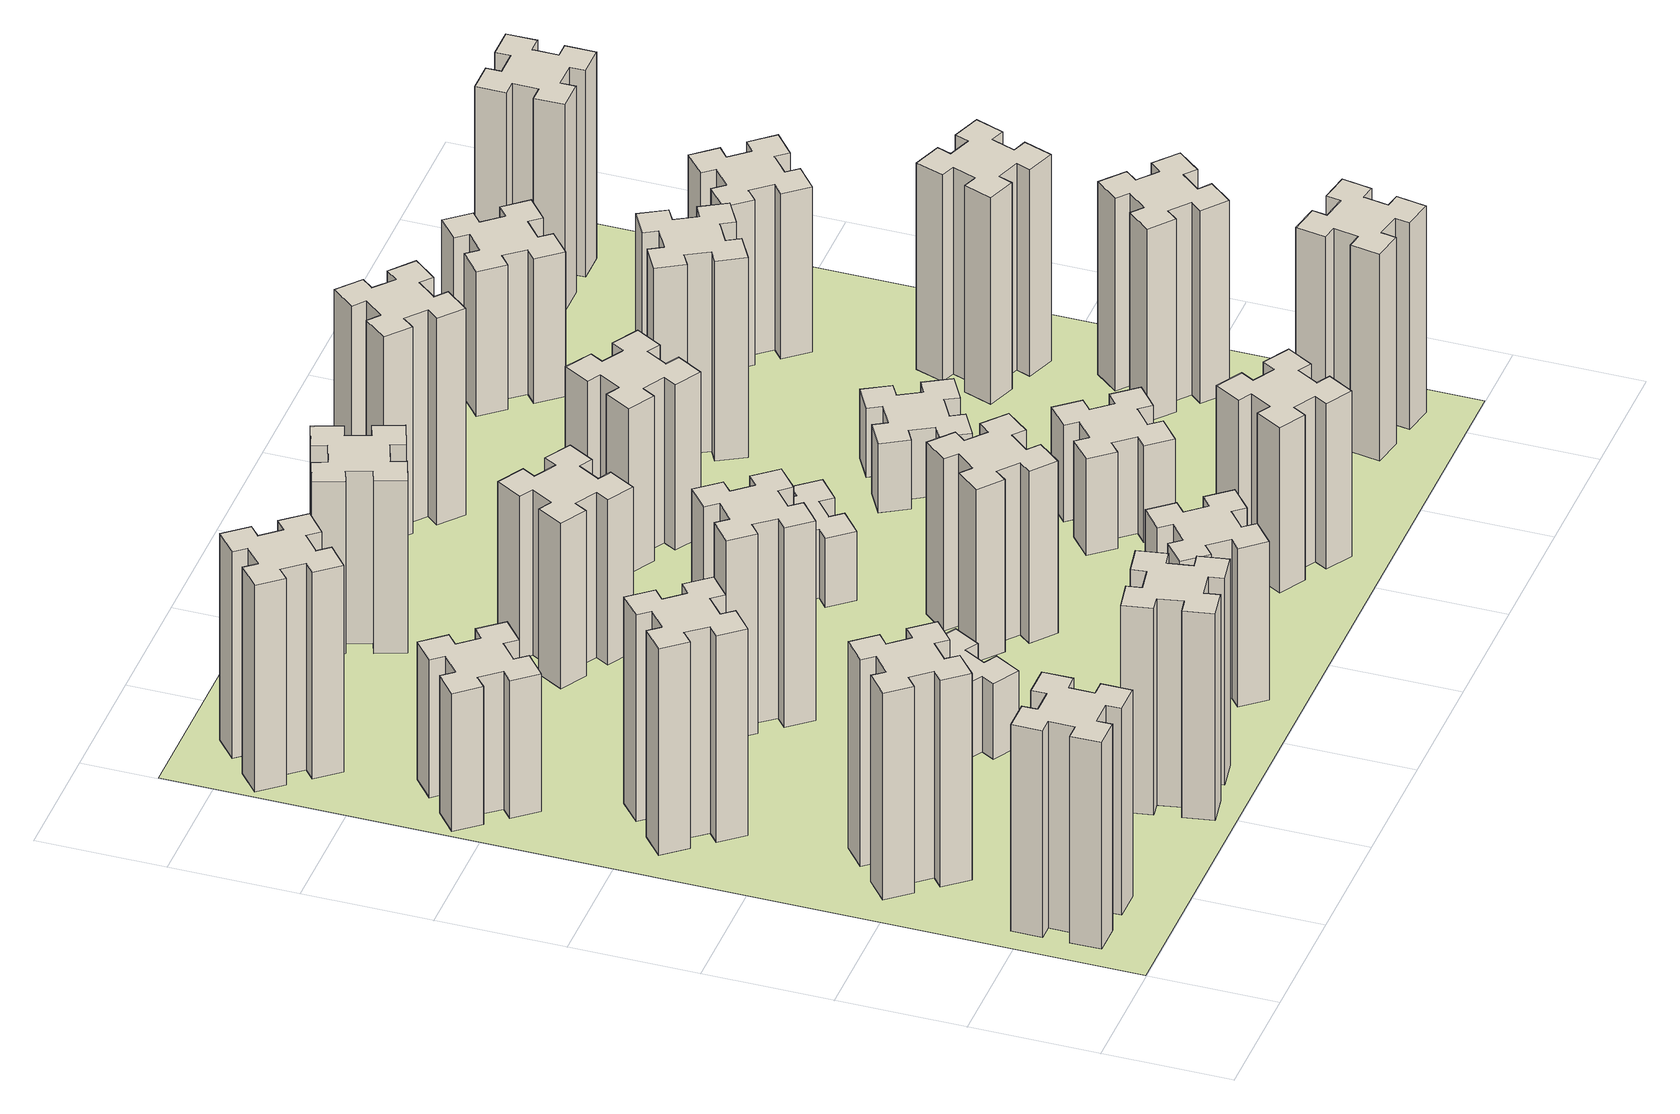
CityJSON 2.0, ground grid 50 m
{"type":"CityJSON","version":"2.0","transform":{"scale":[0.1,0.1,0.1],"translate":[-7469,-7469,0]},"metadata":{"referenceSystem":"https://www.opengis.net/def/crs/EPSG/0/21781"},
"CityObjects":{
"building1":{"type":"Building","attributes":{"class":"1000","function":"1000","usage":"1000","yearOfConstruction":2016,"roofType":"1000","measuredHeight":90,"storeysAboveGround":30,"storeysBelowGround":0},"geometry":[{"type":"Solid","lod":"1","boundaries":[[[[0,1,2,3,4,5,6,7,8,9,10,11,12,13,14,15,16,17,18,19]],[[17,16,20,21]],[[16,15,22,20]],[[15,14,23,22]],[[14,13,24,23]],[[13,12,25,24]],[[12,11,26,25]],[[11,10,27,26]],[[10,9,28,27]],[[9,8,29,28]],[[8,7,30,29]],[[7,6,31,30]],[[6,5,32,31]],[[5,4,33,32]],[[4,3,34,33]],[[3,2,35,34]],[[2,1,36,35]],[[1,0,37,36]],[[0,19,38,37]],[[19,18,39,38]],[[18,17,21,39]],[[24,25,26,27,28,29,30,31,32,33,34,35,36,37,38,39,21,20,22,23]]]]}]},
"building2":{"type":"Building","attributes":{"class":"1000","function":"1000","usage":"1000","yearOfConstruction":2016,"roofType":"1000","measuredHeight":90,"storeysAboveGround":30,"storeysBelowGround":0},"geometry":[{"type":"Solid","lod":"1","boundaries":[[[[40,41,42,43,44,45,46,47,48,49,50,51,52,53,54,55,56,57,58,59]],[[57,56,60,61]],[[56,55,62,60]],[[55,54,63,62]],[[54,53,64,63]],[[53,52,65,64]],[[52,51,66,65]],[[51,50,67,66]],[[50,49,68,67]],[[49,48,69,68]],[[48,47,70,69]],[[47,46,71,70]],[[46,45,72,71]],[[45,44,73,72]],[[44,43,74,73]],[[43,42,75,74]],[[42,41,76,75]],[[41,40,77,76]],[[40,59,78,77]],[[59,58,79,78]],[[58,57,61,79]],[[64,65,66,67,68,69,70,71,72,73,74,75,76,77,78,79,61,60,62,63]]]]}]},
"building3":{"type":"Building","attributes":{"class":"1000","function":"1000","usage":"1000","yearOfConstruction":2016,"roofType":"1000","measuredHeight":90,"storeysAboveGround":30,"storeysBelowGround":0},"geometry":[{"type":"Solid","lod":"1","boundaries":[[[[80,81,82,83,84,85,86,87,88,89,90,91,92,93,94,95,96,97,98,99]],[[97,96,100,101]],[[96,95,102,100]],[[95,94,103,102]],[[94,93,104,103]],[[93,92,105,104]],[[92,91,106,105]],[[91,90,107,106]],[[90,89,108,107]],[[89,88,109,108]],[[88,87,110,109]],[[87,86,111,110]],[[86,85,112,111]],[[85,84,113,112]],[[84,83,114,113]],[[83,82,115,114]],[[82,81,116,115]],[[81,80,117,116]],[[80,99,118,117]],[[99,98,119,118]],[[98,97,101,119]],[[104,105,106,107,108,109,110,111,112,113,114,115,116,117,118,119,101,100,102,103]]]]}]},
"building4":{"type":"Building","attributes":{"class":"1000","function":"1000","usage":"1000","yearOfConstruction":2016,"roofType":"1000","measuredHeight":60,"storeysAboveGround":30,"storeysBelowGround":0},"geometry":[{"type":"Solid","lod":"1","boundaries":[[[[120,121,122,123,124,125,126,127,128,129,130,131,132,133,134,135,136,137,138,139]],[[137,136,140,141]],[[136,135,142,140]],[[135,134,143,142]],[[134,133,144,143]],[[133,132,145,144]],[[132,131,146,145]],[[131,130,147,146]],[[130,129,148,147]],[[129,128,149,148]],[[128,127,150,149]],[[127,126,151,150]],[[126,125,152,151]],[[125,124,153,152]],[[124,123,154,153]],[[123,122,155,154]],[[122,121,156,155]],[[121,120,157,156]],[[120,139,158,157]],[[139,138,159,158]],[[138,137,141,159]],[[144,145,146,147,148,149,150,151,152,153,154,155,156,157,158,159,141,140,142,143]]]]}]},
"building5":{"type":"Building","attributes":{"class":"1000","function":"1000","usage":"1000","yearOfConstruction":2016,"roofType":"1000","measuredHeight":90,"storeysAboveGround":30,"storeysBelowGround":0},"geometry":[{"type":"Solid","lod":"1","boundaries":[[[[160,161,162,163,164,165,166,167,168,169,170,171,172,173,174,175,176,177,178,179]],[[177,176,180,181]],[[176,175,182,180]],[[175,174,183,182]],[[174,173,184,183]],[[173,172,185,184]],[[172,171,186,185]],[[171,170,187,186]],[[170,169,188,187]],[[169,168,189,188]],[[168,167,190,189]],[[167,166,191,190]],[[166,165,192,191]],[[165,164,193,192]],[[164,163,194,193]],[[163,162,195,194]],[[162,161,196,195]],[[161,160,197,196]],[[160,179,198,197]],[[179,178,199,198]],[[178,177,181,199]],[[184,185,186,187,188,189,190,191,192,193,194,195,196,197,198,199,181,180,182,183]]]]}]},
"building6":{"type":"Building","attributes":{"class":"1000","function":"1000","usage":"1000","yearOfConstruction":2016,"roofType":"1000","measuredHeight":90,"storeysAboveGround":30,"storeysBelowGround":0},"geometry":[{"type":"Solid","lod":"1","boundaries":[[[[200,201,202,203,204,205,206,207,208,209,210,211,212,213,214,215,216,217,218,219]],[[217,216,220,221]],[[216,215,222,220]],[[215,214,223,222]],[[214,213,224,223]],[[213,212,225,224]],[[212,211,226,225]],[[211,210,227,226]],[[210,209,228,227]],[[209,208,229,228]],[[208,207,230,229]],[[207,206,231,230]],[[206,205,232,231]],[[205,204,233,232]],[[204,203,234,233]],[[203,202,235,234]],[[202,201,236,235]],[[201,200,237,236]],[[200,219,238,237]],[[219,218,239,238]],[[218,217,221,239]],[[224,225,226,227,228,229,230,231,232,233,234,235,236,237,238,239,221,220,222,223]]]]}]},
"building7":{"type":"Building","attributes":{"class":"1000","function":"1000","usage":"1000","yearOfConstruction":2016,"roofType":"1000","measuredHeight":33,"storeysAboveGround":30,"storeysBelowGround":0},"geometry":[{"type":"Solid","lod":"1","boundaries":[[[[240,241,242,243,244,245,246,247,248,249,250,251,252,253,254,255,256,257,258,259]],[[257,256,260,261]],[[256,255,262,260]],[[255,254,263,262]],[[254,253,264,263]],[[253,252,265,264]],[[252,251,266,265]],[[251,250,267,266]],[[250,249,268,267]],[[249,248,269,268]],[[248,247,270,269]],[[247,246,271,270]],[[246,245,272,271]],[[245,244,273,272]],[[244,243,274,273]],[[243,242,275,274]],[[242,241,276,275]],[[241,240,277,276]],[[240,259,278,277]],[[259,258,279,278]],[[258,257,261,279]],[[264,265,266,267,268,269,270,271,272,273,274,275,276,277,278,279,261,260,262,263]]]]}]},
"building8":{"type":"Building","attributes":{"class":"1000","function":"1000","usage":"1000","yearOfConstruction":2016,"roofType":"1000","measuredHeight":87,"storeysAboveGround":30,"storeysBelowGround":0},"geometry":[{"type":"Solid","lod":"1","boundaries":[[[[280,281,282,283,284,285,286,287,288,289,290,291,292,293,294,295,296,297,298,299]],[[297,296,300,301]],[[296,295,302,300]],[[295,294,303,302]],[[294,293,304,303]],[[293,292,305,304]],[[292,291,306,305]],[[291,290,307,306]],[[290,289,308,307]],[[289,288,309,308]],[[288,287,310,309]],[[287,286,311,310]],[[286,285,312,311]],[[285,284,313,312]],[[284,283,314,313]],[[283,282,315,314]],[[282,281,316,315]],[[281,280,317,316]],[[280,299,318,317]],[[299,298,319,318]],[[298,297,301,319]],[[304,305,306,307,308,309,310,311,312,313,314,315,316,317,318,319,301,300,302,303]]]]}]},
"building9":{"type":"Building","attributes":{"class":"1000","function":"1000","usage":"1000","yearOfConstruction":2016,"roofType":"1000","measuredHeight":69,"storeysAboveGround":30,"storeysBelowGround":0},"geometry":[{"type":"Solid","lod":"1","boundaries":[[[[320,321,322,323,324,325,326,327,328,329,330,331,332,333,334,335,336,337,338,339]],[[337,336,340,341]],[[336,335,342,340]],[[335,334,343,342]],[[334,333,344,343]],[[333,332,345,344]],[[332,331,346,345]],[[331,330,347,346]],[[330,329,348,347]],[[329,328,349,348]],[[328,327,350,349]],[[327,326,351,350]],[[326,325,352,351]],[[325,324,353,352]],[[324,323,354,353]],[[323,322,355,354]],[[322,321,356,355]],[[321,320,357,356]],[[320,339,358,357]],[[339,338,359,358]],[[338,337,341,359]],[[344,345,346,347,348,349,350,351,352,353,354,355,356,357,358,359,341,340,342,343]]]]}]},
"building10":{"type":"Building","attributes":{"class":"1000","function":"1000","usage":"1000","yearOfConstruction":2016,"roofType":"1000","measuredHeight":72,"storeysAboveGround":30,"storeysBelowGround":0},"geometry":[{"type":"Solid","lod":"1","boundaries":[[[[360,361,362,363,364,365,366,367,368,369,370,371,372,373,374,375,376,377,378,379]],[[377,376,380,381]],[[376,375,382,380]],[[375,374,383,382]],[[374,373,384,383]],[[373,372,385,384]],[[372,371,386,385]],[[371,370,387,386]],[[370,369,388,387]],[[369,368,389,388]],[[368,367,390,389]],[[367,366,391,390]],[[366,365,392,391]],[[365,364,393,392]],[[364,363,394,393]],[[363,362,395,394]],[[362,361,396,395]],[[361,360,397,396]],[[360,379,398,397]],[[379,378,399,398]],[[378,377,381,399]],[[384,385,386,387,388,389,390,391,392,393,394,395,396,397,398,399,381,380,382,383]]]]}]},
"building11":{"type":"Building","attributes":{"class":"1000","function":"1000","usage":"1000","yearOfConstruction":2016,"roofType":"1000","measuredHeight":75,"storeysAboveGround":30,"storeysBelowGround":0},"geometry":[{"type":"Solid","lod":"1","boundaries":[[[[400,401,402,403,404,405,406,407,408,409,410,411,412,413,414,415,416,417,418,419]],[[417,416,420,421]],[[416,415,422,420]],[[415,414,423,422]],[[414,413,424,423]],[[413,412,425,424]],[[412,411,426,425]],[[411,410,427,426]],[[410,409,428,427]],[[409,408,429,428]],[[408,407,430,429]],[[407,406,431,430]],[[406,405,432,431]],[[405,404,433,432]],[[404,403,434,433]],[[403,402,435,434]],[[402,401,436,435]],[[401,400,437,436]],[[400,419,438,437]],[[419,418,439,438]],[[418,417,421,439]],[[424,425,426,427,428,429,430,431,432,433,434,435,436,437,438,439,421,420,422,423]]]]}]},
"building12":{"type":"Building","attributes":{"class":"1000","function":"1000","usage":"1000","yearOfConstruction":2016,"roofType":"1000","measuredHeight":75,"storeysAboveGround":30,"storeysBelowGround":0},"geometry":[{"type":"Solid","lod":"1","boundaries":[[[[440,441,442,443,444,445,446,447,448,449,450,451,452,453,454,455,456,457,458,459]],[[457,456,460,461]],[[456,455,462,460]],[[455,454,463,462]],[[454,453,464,463]],[[453,452,465,464]],[[452,451,466,465]],[[451,450,467,466]],[[450,449,468,467]],[[449,448,469,468]],[[448,447,470,469]],[[447,446,471,470]],[[446,445,472,471]],[[445,444,473,472]],[[444,443,474,473]],[[443,442,475,474]],[[442,441,476,475]],[[441,440,477,476]],[[440,459,478,477]],[[459,458,479,478]],[[458,457,461,479]],[[464,465,466,467,468,469,470,471,472,473,474,475,476,477,478,479,461,460,462,463]]]]}]},
"building13":{"type":"Building","attributes":{"class":"1000","function":"1000","usage":"1000","yearOfConstruction":2016,"roofType":"1000","measuredHeight":30,"storeysAboveGround":30,"storeysBelowGround":0},"geometry":[{"type":"Solid","lod":"1","boundaries":[[[[480,481,482,483,484,485,486,487,488,489,490,491,492,493,494,495,496,497,498,499]],[[497,496,500,501]],[[496,495,502,500]],[[495,494,503,502]],[[494,493,504,503]],[[493,492,505,504]],[[492,491,506,505]],[[491,490,507,506]],[[490,489,508,507]],[[489,488,509,508]],[[488,487,510,509]],[[487,486,511,510]],[[486,485,512,511]],[[485,484,513,512]],[[484,483,514,513]],[[483,482,515,514]],[[482,481,516,515]],[[481,480,517,516]],[[480,499,518,517]],[[499,498,519,518]],[[498,497,501,519]],[[504,505,506,507,508,509,510,511,512,513,514,515,516,517,518,519,501,500,502,503]]]]}]},
"building14":{"type":"Building","attributes":{"class":"1000","function":"1000","usage":"1000","yearOfConstruction":2016,"roofType":"1000","measuredHeight":72,"storeysAboveGround":30,"storeysBelowGround":0},"geometry":[{"type":"Solid","lod":"1","boundaries":[[[[520,521,522,523,524,525,526,527,528,529,530,531,532,533,534,535,536,537,538,539]],[[537,536,540,541]],[[536,535,542,540]],[[535,534,543,542]],[[534,533,544,543]],[[533,532,545,544]],[[532,531,546,545]],[[531,530,547,546]],[[530,529,548,547]],[[529,528,549,548]],[[528,527,550,549]],[[527,526,551,550]],[[526,525,552,551]],[[525,524,553,552]],[[524,523,554,553]],[[523,522,555,554]],[[522,521,556,555]],[[521,520,557,556]],[[520,539,558,557]],[[539,538,559,558]],[[538,537,541,559]],[[544,545,546,547,548,549,550,551,552,553,554,555,556,557,558,559,541,540,542,543]]]]}]},
"building15":{"type":"Building","attributes":{"class":"1000","function":"1000","usage":"1000","yearOfConstruction":2016,"roofType":"1000","measuredHeight":72,"storeysAboveGround":30,"storeysBelowGround":0},"geometry":[{"type":"Solid","lod":"1","boundaries":[[[[560,561,562,563,564,565,566,567,568,569,570,571,572,573,574,575,576,577,578,579]],[[577,576,580,581]],[[576,575,582,580]],[[575,574,583,582]],[[574,573,584,583]],[[573,572,585,584]],[[572,571,586,585]],[[571,570,587,586]],[[570,569,588,587]],[[569,568,589,588]],[[568,567,590,589]],[[567,566,591,590]],[[566,565,592,591]],[[565,564,593,592]],[[564,563,594,593]],[[563,562,595,594]],[[562,561,596,595]],[[561,560,597,596]],[[560,579,598,597]],[[579,578,599,598]],[[578,577,581,599]],[[584,585,586,587,588,589,590,591,592,593,594,595,596,597,598,599,581,580,582,583]]]]}]},
"building16":{"type":"Building","attributes":{"class":"1000","function":"1000","usage":"1000","yearOfConstruction":2016,"roofType":"1000","measuredHeight":90,"storeysAboveGround":30,"storeysBelowGround":0},"geometry":[{"type":"Solid","lod":"1","boundaries":[[[[600,601,602,603,604,605,606,607,608,609,610,611,612,613,614,615,616,617,618,619]],[[617,616,620,621]],[[616,615,622,620]],[[615,614,623,622]],[[614,613,624,623]],[[613,612,625,624]],[[612,611,626,625]],[[611,610,627,626]],[[610,609,628,627]],[[609,608,629,628]],[[608,607,630,629]],[[607,606,631,630]],[[606,605,632,631]],[[605,604,633,632]],[[604,603,634,633]],[[603,602,635,634]],[[602,601,636,635]],[[601,600,637,636]],[[600,619,638,637]],[[619,618,639,638]],[[618,617,621,639]],[[624,625,626,627,628,629,630,631,632,633,634,635,636,637,638,639,621,620,622,623]]]]}]},
"building17":{"type":"Building","attributes":{"class":"1000","function":"1000","usage":"1000","yearOfConstruction":2016,"roofType":"1000","measuredHeight":42,"storeysAboveGround":30,"storeysBelowGround":0},"geometry":[{"type":"Solid","lod":"1","boundaries":[[[[640,641,642,643,644,645,646,647,648,649,650,651,652,653,654,655,656,657,658,659]],[[657,656,660,661]],[[656,655,662,660]],[[655,654,663,662]],[[654,653,664,663]],[[653,652,665,664]],[[652,651,666,665]],[[651,650,667,666]],[[650,649,668,667]],[[649,648,669,668]],[[648,647,670,669]],[[647,646,671,670]],[[646,645,672,671]],[[645,644,673,672]],[[644,643,674,673]],[[643,642,675,674]],[[642,641,676,675]],[[641,640,677,676]],[[640,659,678,677]],[[659,658,679,678]],[[658,657,661,679]],[[664,665,666,667,668,669,670,671,672,673,674,675,676,677,678,679,661,660,662,663]]]]}]},
"building18":{"type":"Building","attributes":{"class":"1000","function":"1000","usage":"1000","yearOfConstruction":2016,"roofType":"1000","measuredHeight":30,"storeysAboveGround":30,"storeysBelowGround":0},"geometry":[{"type":"Solid","lod":"1","boundaries":[[[[680,681,682,683,684,685,686,687,688,689,690,691,692,693,694,695,696,697,698,699]],[[697,696,700,701]],[[696,695,702,700]],[[695,694,703,702]],[[694,693,704,703]],[[693,692,705,704]],[[692,691,706,705]],[[691,690,707,706]],[[690,689,708,707]],[[689,688,709,708]],[[688,687,710,709]],[[687,686,711,710]],[[686,685,712,711]],[[685,684,713,712]],[[684,683,714,713]],[[683,682,715,714]],[[682,681,716,715]],[[681,680,717,716]],[[680,699,718,717]],[[699,698,719,718]],[[698,697,701,719]],[[704,705,706,707,708,709,710,711,712,713,714,715,716,717,718,719,701,700,702,703]]]]}]},
"building19":{"type":"Building","attributes":{"class":"1000","function":"1000","usage":"1000","yearOfConstruction":2016,"roofType":"1000","measuredHeight":87,"storeysAboveGround":30,"storeysBelowGround":0},"geometry":[{"type":"Solid","lod":"1","boundaries":[[[[720,721,722,723,724,725,726,727,728,729,730,731,732,733,734,735,736,737,738,739]],[[737,736,740,741]],[[736,735,742,740]],[[735,734,743,742]],[[734,733,744,743]],[[733,732,745,744]],[[732,731,746,745]],[[731,730,747,746]],[[730,729,748,747]],[[729,728,749,748]],[[728,727,750,749]],[[727,726,751,750]],[[726,725,752,751]],[[725,724,753,752]],[[724,723,754,753]],[[723,722,755,754]],[[722,721,756,755]],[[721,720,757,756]],[[720,739,758,757]],[[739,738,759,758]],[[738,737,741,759]],[[744,745,746,747,748,749,750,751,752,753,754,755,756,757,758,759,741,740,742,743]]]]}]},
"building20":{"type":"Building","attributes":{"class":"1000","function":"1000","usage":"1000","yearOfConstruction":2016,"roofType":"1000","measuredHeight":90,"storeysAboveGround":30,"storeysBelowGround":0},"geometry":[{"type":"Solid","lod":"1","boundaries":[[[[760,761,762,763,764,765,766,767,768,769,770,771,772,773,774,775,776,777,778,779]],[[777,776,780,781]],[[776,775,782,780]],[[775,774,783,782]],[[774,773,784,783]],[[773,772,785,784]],[[772,771,786,785]],[[771,770,787,786]],[[770,769,788,787]],[[769,768,789,788]],[[768,767,790,789]],[[767,766,791,790]],[[766,765,792,791]],[[765,764,793,792]],[[764,763,794,793]],[[763,762,795,794]],[[762,761,796,795]],[[761,760,797,796]],[[760,779,798,797]],[[779,778,799,798]],[[778,777,781,799]],[[784,785,786,787,788,789,790,791,792,793,794,795,796,797,798,799,781,780,782,783]]]]}]},
"building21":{"type":"Building","attributes":{"class":"1000","function":"1000","usage":"1000","yearOfConstruction":2016,"roofType":"1000","measuredHeight":63,"storeysAboveGround":30,"storeysBelowGround":0},"geometry":[{"type":"Solid","lod":"1","boundaries":[[[[800,801,802,803,804,805,806,807,808,809,810,811,812,813,814,815,816,817,818,819]],[[817,816,820,821]],[[816,815,822,820]],[[815,814,823,822]],[[814,813,824,823]],[[813,812,825,824]],[[812,811,826,825]],[[811,810,827,826]],[[810,809,828,827]],[[809,808,829,828]],[[808,807,830,829]],[[807,806,831,830]],[[806,805,832,831]],[[805,804,833,832]],[[804,803,834,833]],[[803,802,835,834]],[[802,801,836,835]],[[801,800,837,836]],[[800,819,838,837]],[[819,818,839,838]],[[818,817,821,839]],[[824,825,826,827,828,829,830,831,832,833,834,835,836,837,838,839,821,820,822,823]]]]}]},
"building22":{"type":"Building","attributes":{"class":"1000","function":"1000","usage":"1000","yearOfConstruction":2016,"roofType":"1000","measuredHeight":84,"storeysAboveGround":30,"storeysBelowGround":0},"geometry":[{"type":"Solid","lod":"1","boundaries":[[[[840,841,842,843,844,845,846,847,848,849,850,851,852,853,854,855,856,857,858,859]],[[857,856,860,861]],[[856,855,862,860]],[[855,854,863,862]],[[854,853,864,863]],[[853,852,865,864]],[[852,851,866,865]],[[851,850,867,866]],[[850,849,868,867]],[[849,848,869,868]],[[848,847,870,869]],[[847,846,871,870]],[[846,845,872,871]],[[845,844,873,872]],[[844,843,874,873]],[[843,842,875,874]],[[842,841,876,875]],[[841,840,877,876]],[[840,859,878,877]],[[859,858,879,878]],[[858,857,861,879]],[[864,865,866,867,868,869,870,871,872,873,874,875,876,877,878,879,861,860,862,863]]]]}]},
"building23":{"type":"Building","attributes":{"class":"1000","function":"1000","usage":"1000","yearOfConstruction":2016,"roofType":"1000","measuredHeight":90,"storeysAboveGround":30,"storeysBelowGround":0},"geometry":[{"type":"Solid","lod":"1","boundaries":[[[[880,881,882,883,884,885,886,887,888,889,890,891,892,893,894,895,896,897,898,899]],[[897,896,900,901]],[[896,895,902,900]],[[895,894,903,902]],[[894,893,904,903]],[[893,892,905,904]],[[892,891,906,905]],[[891,890,907,906]],[[890,889,908,907]],[[889,888,909,908]],[[888,887,910,909]],[[887,886,911,910]],[[886,885,912,911]],[[885,884,913,912]],[[884,883,914,913]],[[883,882,915,914]],[[882,881,916,915]],[[881,880,917,916]],[[880,899,918,917]],[[899,898,919,918]],[[898,897,901,919]],[[904,905,906,907,908,909,910,911,912,913,914,915,916,917,918,919,901,900,902,903]]]]}]},
"building24":{"type":"Building","attributes":{"class":"1000","function":"1000","usage":"1000","yearOfConstruction":2016,"roofType":"1000","measuredHeight":72,"storeysAboveGround":30,"storeysBelowGround":0},"geometry":[{"type":"Solid","lod":"1","boundaries":[[[[920,921,922,923,924,925,926,927,928,929,930,931,932,933,934,935,936,937,938,939]],[[937,936,940,941]],[[936,935,942,940]],[[935,934,943,942]],[[934,933,944,943]],[[933,932,945,944]],[[932,931,946,945]],[[931,930,947,946]],[[930,929,948,947]],[[929,928,949,948]],[[928,927,950,949]],[[927,926,951,950]],[[926,925,952,951]],[[925,924,953,952]],[[924,923,954,953]],[[923,922,955,954]],[[922,921,956,955]],[[921,920,957,956]],[[920,939,958,957]],[[939,938,959,958]],[[938,937,941,959]],[[944,945,946,947,948,949,950,951,952,953,954,955,956,957,958,959,941,940,942,943]]]]}]},
"building25":{"type":"Building","attributes":{"class":"1000","function":"1000","usage":"1000","yearOfConstruction":2016,"roofType":"1000","measuredHeight":90,"storeysAboveGround":30,"storeysBelowGround":0},"geometry":[{"type":"Solid","lod":"1","boundaries":[[[[960,961,962,963,964,965,966,967,968,969,970,971,972,973,974,975,976,977,978,979]],[[977,976,980,981]],[[976,975,982,980]],[[975,974,983,982]],[[974,973,984,983]],[[973,972,985,984]],[[972,971,986,985]],[[971,970,987,986]],[[970,969,988,987]],[[969,968,989,988]],[[968,967,990,989]],[[967,966,991,990]],[[966,965,992,991]],[[965,964,993,992]],[[964,963,994,993]],[[963,962,995,994]],[[962,961,996,995]],[[961,960,997,996]],[[960,979,998,997]],[[979,978,999,998]],[[978,977,981,999]],[[984,985,986,987,988,989,990,991,992,993,994,995,996,997,998,999,981,980,982,983]]]]}]},
"landuse1":{"type":"LandUse","attributes":{"name":"plot1","function":"1010"},"geometry":[{"type":"MultiSurface","lod":"1","boundaries":[[[1000,1001,1002,1003]]]}]}
},
"vertices":[
[165,425,0],[165,325,0],[105,325,0],[105,205,0],[225,205,0],[225,265,0],[325,265,0],[325,205,0],[445,205,0],[445,325,0],[385,325,0],[385,425,0],[445,425,0],[445,545,0],[325,545,0],[325,485,0],[225,485,0],[225,545,0],[105,545,0],[105,425,0],[225,485,900],[225,545,900],[325,485,900],[325,545,900],[445,545,900],[445,425,900],[385,425,900],[385,325,900],[445,325,900],[445,205,900],[325,205,900],[325,265,900],[225,265,900],[225,205,900],[105,205,900],[105,325,900],[165,325,900],[165,425,900],[105,425,900],[105,545,900],
[492,1048,0],[427,1124,0],[473,1163,0],[396,1255,0],[304,1178,0],[343,1132,0],[266,1067,0],[228,1113,0],[136,1036,0],[213,944,0],[259,983,0],[323,906,0],[277,868,0],[354,776,0],[446,853,0],[408,899,0],[484,963,0],[523,917,0],[615,994,0],[538,1086,0],[484,963,900],[523,917,900],[408,899,900],[446,853,900],[354,776,900],[277,868,900],[323,906,900],[259,983,900],[213,944,900],[136,1036,900],[228,1113,900],[266,1067,900],[343,1132,900],[304,1178,900],[396,1255,900],[473,1163,900],[427,1124,900],[492,1048,900],[538,1086,900],[615,994,900],
[492,1888,0],[427,1964,0],[473,2003,0],[396,2095,0],[304,2018,0],[343,1972,0],[266,1907,0],[228,1953,0],[136,1876,0],[213,1784,0],[259,1823,0],[323,1746,0],[277,1708,0],[354,1616,0],[446,1693,0],[408,1739,0],[484,1803,0],[523,1757,0],[615,1834,0],[538,1926,0],[484,1803,900],[523,1757,900],[408,1739,900],[446,1693,900],[354,1616,900],[277,1708,900],[323,1746,900],[259,1823,900],[213,1784,900],[136,1876,900],[228,1953,900],[266,1907,900],[343,1972,900],[304,2018,900],[396,2095,900],[473,2003,900],[427,1964,900],[492,1888,900],[538,1926,900],[615,1834,900],
[243,2712,0],[166,2647,0],[128,2693,0],[36,2616,0],[113,2524,0],[159,2563,0],[223,2486,0],[177,2448,0],[254,2356,0],[346,2433,0],[308,2479,0],[384,2543,0],[423,2497,0],[515,2574,0],[438,2666,0],[392,2628,0],[327,2704,0],[373,2743,0],[296,2835,0],[204,2758,0],[327,2704,600],[373,2743,600],[392,2628,600],[438,2666,600],[515,2574,600],[423,2497,600],[384,2543,600],[308,2479,600],[346,2433,600],[254,2356,600],[177,2448,600],[223,2486,600],[159,2563,600],[113,2524,600],[36,2616,600],[128,2693,600],[166,2647,600],[243,2712,600],[204,2758,600],[296,2835,600],
[1085,158,0],[1184,176,0],[1194,117,0],[1312,137,0],[1291,256,0],[1232,245,0],[1215,344,0],[1274,354,0],[1253,472,0],[1135,451,0],[1145,392,0],[1047,375,0],[1037,434,0],[918,413,0],[939,295,0],[998,305,0],[1016,207,0],[957,197,0],[977,78,0],[1096,99,0],[1016,207,900],[957,197,900],[998,305,900],[939,295,900],[918,413,900],[1037,434,900],[1047,375,900],[1145,392,900],[1135,451,900],[1253,472,900],[1274,354,900],[1215,344,900],[1232,245,900],[1291,256,900],[1312,137,900],[1194,117,900],[1184,176,900],[1085,158,900],[1096,99,900],[977,78,900],
[243,3452,0],[166,3387,0],[128,3433,0],[36,3356,0],[113,3264,0],[159,3303,0],[223,3226,0],[177,3188,0],[254,3096,0],[346,3173,0],[308,3219,0],[384,3283,0],[423,3237,0],[515,3314,0],[438,3406,0],[392,3368,0],[327,3444,0],[373,3483,0],[296,3575,0],[204,3498,0],[327,3444,900],[373,3483,900],[392,3368,900],[438,3406,900],[515,3314,900],[423,3237,900],[384,3283,900],[308,3219,900],[346,3173,900],[254,3096,900],[177,3188,900],[223,3226,900],[159,3303,900],[113,3264,900],[36,3356,900],[128,3433,900],[166,3387,900],[243,3452,900],[204,3498,900],[296,3575,900],
[1186,1017,0],[1236,1104,0],[1288,1074,0],[1348,1178,0],[1244,1238,0],[1214,1186,0],[1127,1236,0],[1157,1288,0],[1053,1348,0],[993,1244,0],[1045,1214,0],[995,1127,0],[943,1157,0],[883,1053,0],[987,993,0],[1017,1045,0],[1104,995,0],[1074,943,0],[1178,883,0],[1238,987,0],[1104,995,330],[1074,943,330],[1017,1045,330],[987,993,330],[883,1053,330],[943,1157,330],[995,1127,330],[1045,1214,330],[993,1244,330],[1053,1348,330],[1157,1288,330],[1127,1236,330],[1214,1186,330],[1244,1238,330],[1348,1178,330],[1288,1074,330],[1236,1104,330],[1186,1017,330],[1238,987,330],[1178,883,330],
[1083,1972,0],[1006,1907,0],[968,1953,0],[876,1876,0],[953,1784,0],[999,1823,0],[1063,1746,0],[1017,1708,0],[1094,1616,0],[1186,1693,0],[1148,1739,0],[1224,1803,0],[1263,1757,0],[1355,1834,0],[1278,1926,0],[1232,1888,0],[1167,1964,0],[1213,2003,0],[1136,2095,0],[1044,2018,0],[1167,1964,870],[1213,2003,870],[1232,1888,870],[1278,1926,870],[1355,1834,870],[1263,1757,870],[1224,1803,870],[1148,1739,870],[1186,1693,870],[1094,1616,870],[1017,1708,870],[1063,1746,870],[999,1823,870],[953,1784,870],[876,1876,870],[968,1953,870],[1006,1907,870],[1083,1972,870],[1044,2018,870],[1136,2095,870],
[1639,343,0],[1703,266,0],[1657,228,0],[1734,136,0],[1826,213,0],[1788,259,0],[1864,323,0],[1903,277,0],[1995,354,0],[1918,446,0],[1872,408,0],[1807,484,0],[1853,523,0],[1776,615,0],[1684,538,0],[1723,492,0],[1646,427,0],[1608,473,0],[1516,396,0],[1593,304,0],[1646,427,690],[1608,473,690],[1723,492,690],[1684,538,690],[1776,615,690],[1853,523,690],[1807,484,690],[1872,408,690],[1918,446,690],[1995,354,690],[1903,277,690],[1864,323,690],[1788,259,690],[1826,213,690],[1734,136,690],[1657,228,690],[1703,266,690],[1639,343,690],[1593,304,690],[1516,396,690],
[1314,2666,0],[1227,2716,0],[1257,2768,0],[1153,2828,0],[1093,2724,0],[1145,2694,0],[1095,2607,0],[1043,2637,0],[983,2533,0],[1087,2473,0],[1117,2525,0],[1204,2475,0],[1174,2423,0],[1278,2363,0],[1338,2467,0],[1286,2497,0],[1336,2584,0],[1388,2554,0],[1448,2658,0],[1344,2718,0],[1336,2584,720],[1388,2554,720],[1286,2497,720],[1338,2467,720],[1278,2363,720],[1174,2423,720],[1204,2475,720],[1117,2525,720],[1087,2473,720],[983,2533,720],[1043,2637,720],[1095,2607,720],[1145,2694,720],[1093,2724,720],[1153,2828,720],[1257,2768,720],[1227,2716,720],[1314,2666,720],[1344,2718,720],[1448,2658,720],
[1125,3456,0],[1031,3422,0],[1010,3478,0],[897,3437,0],[939,3324,0],[995,3345,0],[1029,3251,0],[973,3230,0],[1014,3117,0],[1127,3159,0],[1106,3215,0],[1200,3249,0],[1220,3193,0],[1333,3234,0],[1292,3347,0],[1236,3326,0],[1202,3420,0],[1258,3440,0],[1217,3553,0],[1104,3512,0],[1202,3420,750],[1258,3440,750],[1236,3326,750],[1292,3347,750],[1333,3234,750],[1220,3193,750],[1200,3249,750],[1106,3215,750],[1127,3159,750],[1014,3117,750],[973,3230,750],[1029,3251,750],[995,3345,750],[939,3324,750],[897,3437,750],[1010,3478,750],[1031,3422,750],[1125,3456,750],[1104,3512,750],[1217,3553,750],
[1803,1324,0],[1739,1248,0],[1693,1286,0],[1616,1194,0],[1708,1117,0],[1746,1163,0],[1823,1099,0],[1784,1053,0],[1876,976,0],[1953,1068,0],[1907,1106,0],[1972,1183,0],[2018,1144,0],[2095,1236,0],[2003,1313,0],[1964,1267,0],[1888,1332,0],[1926,1378,0],[1834,1455,0],[1757,1363,0],[1888,1332,750],[1926,1378,750],[1964,1267,750],[2003,1313,750],[2095,1236,750],[2018,1144,750],[1972,1183,750],[1907,1106,750],[1953,1068,750],[1876,976,750],[1784,1053,750],[1823,1099,750],[1746,1163,750],[1708,1117,750],[1616,1194,750],[1693,1286,750],[1739,1248,750],[1803,1324,750],[1757,1363,750],[1834,1455,750],
[1972,1988,0],[1907,2064,0],[1953,2103,0],[1876,2195,0],[1784,2118,0],[1823,2072,0],[1746,2007,0],[1708,2053,0],[1616,1976,0],[1693,1884,0],[1739,1923,0],[1803,1846,0],[1757,1808,0],[1834,1716,0],[1926,1793,0],[1888,1839,0],[1964,1903,0],[2003,1857,0],[2095,1934,0],[2018,2026,0],[1964,1903,300],[2003,1857,300],[1888,1839,300],[1926,1793,300],[1834,1716,300],[1757,1808,300],[1803,1846,300],[1739,1923,300],[1693,1884,300],[1616,1976,300],[1708,2053,300],[1746,2007,300],[1823,2072,300],[1784,2118,300],[1876,2195,300],[1953,2103,300],[1907,2064,300],[1972,1988,300],[2018,2026,300],[2095,1934,300],
[2694,446,0],[2607,496,0],[2637,548,0],[2533,608,0],[2473,504,0],[2525,474,0],[2475,387,0],[2423,417,0],[2363,313,0],[2467,253,0],[2497,305,0],[2584,255,0],[2554,203,0],[2658,143,0],[2718,247,0],[2666,277,0],[2716,364,0],[2768,334,0],[2828,438,0],[2724,498,0],[2716,364,720],[2768,334,720],[2666,277,720],[2718,247,720],[2658,143,720],[2554,203,720],[2584,255,720],[2497,305,720],[2467,253,720],[2363,313,720],[2423,417,720],[2475,387,720],[2525,474,720],[2473,504,720],[2533,608,720],[2637,548,720],[2607,496,720],[2694,446,720],[2724,498,720],[2828,438,720],
[2026,2497,0],[2076,2584,0],[2128,2554,0],[2188,2658,0],[2084,2718,0],[2054,2666,0],[1967,2716,0],[1997,2768,0],[1893,2828,0],[1833,2724,0],[1885,2694,0],[1835,2607,0],[1783,2637,0],[1723,2533,0],[1827,2473,0],[1857,2525,0],[1944,2475,0],[1914,2423,0],[2018,2363,0],[2078,2467,0],[1944,2475,720],[1914,2423,720],[1857,2525,720],[1827,2473,720],[1723,2533,720],[1783,2637,720],[1835,2607,720],[1885,2694,720],[1833,2724,720],[1893,2828,720],[1997,2768,720],[1967,2716,720],[2054,2666,720],[2084,2718,720],[2188,2658,720],[2128,2554,720],[2076,2584,720],[2026,2497,720],[2078,2467,720],[2018,2363,720],
[1746,3383,0],[1823,3319,0],[1784,3273,0],[1876,3196,0],[1953,3288,0],[1907,3326,0],[1972,3403,0],[2018,3364,0],[2095,3456,0],[2003,3533,0],[1964,3487,0],[1888,3552,0],[1926,3598,0],[1834,3675,0],[1757,3583,0],[1803,3544,0],[1739,3468,0],[1693,3506,0],[1616,3414,0],[1708,3337,0],[1739,3468,900],[1693,3506,900],[1803,3544,900],[1757,3583,900],[1834,3675,900],[1926,3598,900],[1888,3552,900],[1964,3487,900],[2003,3533,900],[2095,3456,900],[2018,3364,900],[1972,3403,900],[1907,3326,900],[1953,3288,900],[1876,3196,900],[1784,3273,900],[1823,3319,900],[1746,3383,900],[1708,3337,900],[1616,3414,900],
[2563,1132,0],[2486,1067,0],[2448,1113,0],[2356,1036,0],[2433,944,0],[2479,983,0],[2543,906,0],[2497,868,0],[2574,776,0],[2666,853,0],[2628,899,0],[2704,963,0],[2743,917,0],[2835,994,0],[2758,1086,0],[2712,1048,0],[2647,1124,0],[2693,1163,0],[2616,1255,0],[2524,1178,0],[2647,1124,420],[2693,1163,420],[2712,1048,420],[2758,1086,420],[2835,994,420],[2743,917,420],[2704,963,420],[2628,899,420],[2666,853,420],[2574,776,420],[2497,868,420],[2543,906,420],[2479,983,420],[2433,944,420],[2356,1036,420],[2448,1113,420],[2486,1067,420],[2563,1132,420],[2524,1178,420],[2616,1255,420],
[2475,1744,0],[2525,1657,0],[2473,1627,0],[2533,1523,0],[2637,1583,0],[2607,1635,0],[2694,1685,0],[2724,1633,0],[2828,1693,0],[2768,1797,0],[2716,1767,0],[2666,1854,0],[2718,1884,0],[2658,1988,0],[2554,1928,0],[2584,1876,0],[2497,1826,0],[2467,1878,0],[2363,1818,0],[2423,1714,0],[2497,1826,300],[2467,1878,300],[2584,1876,300],[2554,1928,300],[2658,1988,300],[2718,1884,300],[2666,1854,300],[2716,1767,300],[2768,1797,300],[2828,1693,300],[2724,1633,300],[2694,1685,300],[2607,1635,300],[2637,1583,300],[2533,1523,300],[2473,1627,300],[2525,1657,300],[2475,1744,300],[2423,1714,300],[2363,1818,300],
[2475,2584,0],[2525,2497,0],[2473,2467,0],[2533,2363,0],[2637,2423,0],[2607,2475,0],[2694,2525,0],[2724,2473,0],[2828,2533,0],[2768,2637,0],[2716,2607,0],[2666,2694,0],[2718,2724,0],[2658,2828,0],[2554,2768,0],[2584,2716,0],[2497,2666,0],[2467,2718,0],[2363,2658,0],[2423,2554,0],[2497,2666,870],[2467,2718,870],[2584,2716,870],[2554,2768,870],[2658,2828,870],[2718,2724,870],[2666,2694,870],[2716,2607,870],[2768,2637,870],[2828,2533,870],[2724,2473,870],[2694,2525,870],[2607,2475,870],[2637,2423,870],[2533,2363,870],[2473,2467,870],[2525,2497,870],[2475,2584,870],[2423,2554,870],[2363,2658,870],
[3504,475,0],[3405,492,0],[3416,551,0],[3297,572,0],[3277,454,0],[3336,444,0],[3318,345,0],[3259,356,0],[3238,237,0],[3357,217,0],[3367,276,0],[3465,258,0],[3455,199,0],[3573,178,0],[3594,297,0],[3535,307,0],[3552,405,0],[3611,395,0],[3632,513,0],[3514,534,0],[3552,405,900],[3611,395,900],[3535,307,900],[3594,297,900],[3573,178,900],[3455,199,900],[3465,258,900],[3367,276,900],[3357,217,900],[3238,237,900],[3259,356,900],[3318,345,900],[3336,444,900],[3277,454,900],[3297,572,900],[3416,551,900],[3405,492,900],[3504,475,900],[3514,534,900],[3632,513,900],
[2812,3368,0],[2747,3444,0],[2793,3483,0],[2716,3575,0],[2624,3498,0],[2663,3452,0],[2586,3387,0],[2548,3433,0],[2456,3356,0],[2533,3264,0],[2579,3303,0],[2643,3226,0],[2597,3188,0],[2674,3096,0],[2766,3173,0],[2728,3219,0],[2804,3283,0],[2843,3237,0],[2935,3314,0],[2858,3406,0],[2804,3283,630],[2843,3237,630],[2728,3219,630],[2766,3173,630],[2674,3096,630],[2597,3188,630],[2643,3226,630],[2579,3303,630],[2533,3264,630],[2456,3356,630],[2548,3433,630],[2586,3387,630],[2663,3452,630],[2624,3498,630],[2716,3575,630],[2793,3483,630],[2747,3444,630],[2812,3368,630],[2858,3406,630],[2935,3314,630],
[3487,1006,0],[3552,1083,0],[3598,1044,0],[3675,1136,0],[3583,1213,0],[3544,1167,0],[3468,1232,0],[3506,1278,0],[3414,1355,0],[3337,1263,0],[3383,1224,0],[3319,1148,0],[3273,1186,0],[3196,1094,0],[3288,1017,0],[3326,1063,0],[3403,999,0],[3364,953,0],[3456,876,0],[3533,968,0],[3403,999,840],[3364,953,840],[3326,1063,840],[3288,1017,840],[3196,1094,840],[3273,1186,840],[3319,1148,840],[3383,1224,840],[3337,1263,840],[3414,1355,840],[3506,1278,840],[3468,1232,840],[3544,1167,840],[3583,1213,840],[3675,1136,840],[3598,1044,840],[3552,1083,840],[3487,1006,840],[3533,968,840],[3456,876,840],
[3420,1842,0],[3326,1876,0],[3347,1932,0],[3234,1973,0],[3193,1860,0],[3249,1840,0],[3215,1746,0],[3159,1767,0],[3117,1654,0],[3230,1613,0],[3251,1669,0],[3345,1635,0],[3324,1579,0],[3437,1537,0],[3478,1650,0],[3422,1671,0],[3456,1765,0],[3512,1744,0],[3553,1857,0],[3440,1898,0],[3456,1765,900],[3512,1744,900],[3422,1671,900],[3478,1650,900],[3437,1537,900],[3324,1579,900],[3345,1635,900],[3251,1669,900],[3230,1613,900],[3117,1654,900],[3159,1767,900],[3215,1746,900],[3249,1840,900],[3193,1860,900],[3234,1973,900],[3347,1932,900],[3326,1876,900],[3420,1842,900],[3440,1898,900],[3553,1857,900],
[3119,2563,0],[3183,2486,0],[3137,2448,0],[3214,2356,0],[3306,2433,0],[3268,2479,0],[3344,2543,0],[3383,2497,0],[3475,2574,0],[3398,2666,0],[3352,2628,0],[3287,2704,0],[3333,2743,0],[3256,2835,0],[3164,2758,0],[3203,2712,0],[3126,2647,0],[3088,2693,0],[2996,2616,0],[3073,2524,0],[3126,2647,720],[3088,2693,720],[3203,2712,720],[3164,2758,720],[3256,2835,720],[3333,2743,720],[3287,2704,720],[3352,2628,720],[3398,2666,720],[3475,2574,720],[3383,2497,720],[3344,2543,720],[3268,2479,720],[3306,2433,720],[3214,2356,720],[3137,2448,720],[3183,2486,720],[3119,2563,720],[3073,2524,720],[2996,2616,720],
[3285,3325,0],[3385,3325,0],[3385,3265,0],[3505,3265,0],[3505,3385,0],[3445,3385,0],[3445,3485,0],[3505,3485,0],[3505,3605,0],[3385,3605,0],[3385,3545,0],[3285,3545,0],[3285,3605,0],[3165,3605,0],[3165,3485,0],[3225,3485,0],[3225,3385,0],[3165,3385,0],[3165,3265,0],[3285,3265,0],[3225,3385,900],[3165,3385,900],[3225,3485,900],[3165,3485,900],[3165,3605,900],[3285,3605,900],[3285,3545,900],[3385,3545,900],[3385,3605,900],[3505,3605,900],[3505,3485,900],[3445,3485,900],[3445,3385,900],[3505,3385,900],[3505,3265,900],[3385,3265,900],[3385,3325,900],[3285,3325,900],[3285,3265,900],[3165,3265,900],
[5,3705,0],[3705,3705,0],[3705,5,0],[5,5,0]
]}
